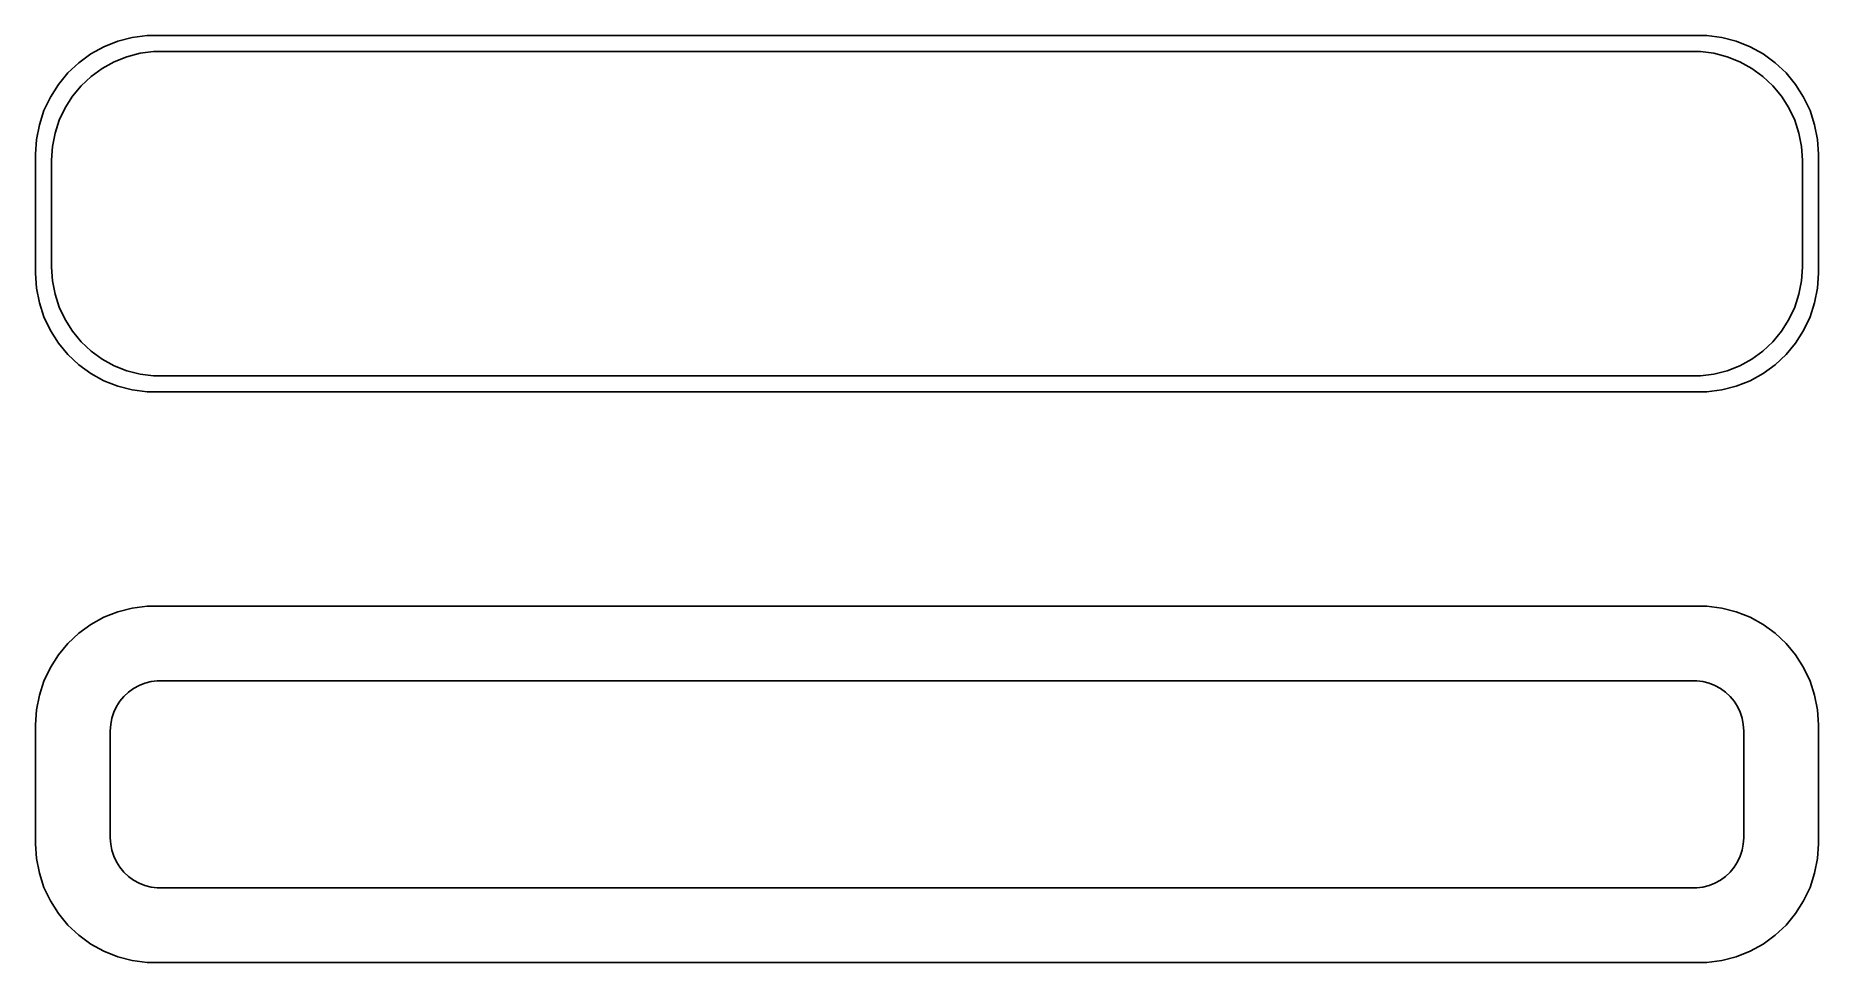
# Model space of a CAD drawing. Header units: metres. Extents: x -37.5 to 37.5, y 40.5 to 79.5.
import ezdxf

# ---------------------------------------------------------------- set-up
doc = ezdxf.new("R2010")
doc.units = ezdxf.units.M

msp = doc.modelspace()

# ---------------------------------------------------------------- linework, layer by layer
for p, q in [((-34.6289, 79.0241), (-35.1791, 78.7216)), ((-34.0451, 79.2553), (-34.6289, 79.0241)), ((-33.4369, 79.4114), (-34.0451, 79.2553)), ((-32.8139, 79.4901), (-33.4369, 79.4114)), ((-33.1079, 78.7473), (-32.5375, 78.8194)), ((32.8139, 79.4901), (-32.8139, 79.4901)), ((-32.5375, 78.8194), (32.5375, 78.8194)), ((32.5375, 78.8194), (33.1079, 78.7473)), ((33.4369, 79.4114), (32.8139, 79.4901)), ((34.0451, 79.2553), (33.4369, 79.4114)), ((34.6289, 79.0241), (34.0451, 79.2553)), ((35.1791, 78.7216), (34.6289, 79.0241)), ((-35.6871, 78.3526), (-36.1448, 77.9227)), ((-35.1791, 78.7216), (-35.6871, 78.3526)), ((-35.1684, 77.7777), (-34.7032, 78.1157)), ((-34.7032, 78.1157), (-34.1994, 78.3927)), ((-34.1994, 78.3927), (-33.6648, 78.6044)), ((-33.6648, 78.6044), (-33.1079, 78.7473)), ((33.1079, 78.7473), (33.6648, 78.6044)), ((33.6648, 78.6044), (34.1994, 78.3927)), ((34.1994, 78.3927), (34.7032, 78.1157)), ((34.7032, 78.1157), (35.1684, 77.7777)), ((35.6871, 78.3526), (35.1791, 78.7216)), ((36.1448, 77.9227), (35.6871, 78.3526)), ((-36.5451, 77.4389), (-36.8815, 76.9088)), ((-36.1448, 77.9227), (-36.5451, 77.4389)), ((-35.954, 76.9411), (-35.5875, 77.3842)), ((-35.5875, 77.3842), (-35.1684, 77.7777)), ((35.1684, 77.7777), (35.5875, 77.3842)), ((35.5875, 77.3842), (35.954, 76.9411)), ((36.5451, 77.4389), (36.1448, 77.9227)), ((36.8815, 76.9088), (36.5451, 77.4389)), ((-36.8815, 76.9088), (-37.1489, 76.3406)), ((-36.2621, 76.4557), (-35.954, 76.9411)), ((35.954, 76.9411), (36.2621, 76.4557)), ((37.1489, 76.3406), (36.8815, 76.9088)), ((-37.1489, 76.3406), (-37.3429, 75.7434)), ((-36.6846, 75.3886), (-36.5069, 75.9354)), ((-36.5069, 75.9354), (-36.2621, 76.4557)), ((36.2621, 76.4557), (36.5069, 75.9354)), ((36.5069, 75.9354), (36.6846, 75.3886)), ((37.3429, 75.7434), (37.1489, 76.3406)), ((-37.4606, 75.1267), (-37.5, 74.5)), ((-37.3429, 75.7434), (-37.4606, 75.1267)), ((-36.7923, 74.8238), (-36.6846, 75.3886)), ((36.6846, 75.3886), (36.7923, 74.8238)), ((37.4606, 75.1267), (37.3429, 75.7434)), ((37.5, 74.5), (37.4606, 75.1267)), ((-37.5, 74.5), (-37.5, 69.5)), ((-36.8284, 74.25), (-36.7923, 74.8238)), ((-36.8284, 69.75), (-36.8284, 74.25)), ((36.7923, 74.8238), (36.8284, 74.25)), ((36.8284, 74.25), (36.8284, 69.75)), ((37.5, 69.5), (37.5, 74.5)), ((-36.7923, 69.1762), (-36.8284, 69.75)), ((36.8284, 69.75), (36.7923, 69.1762)), ((-37.5, 69.5), (-37.4606, 68.8733)), ((-36.6846, 68.6114), (-36.7923, 69.1762)), ((36.7923, 69.1762), (36.6846, 68.6114)), ((37.4606, 68.8733), (37.5, 69.5)), ((-37.4606, 68.8733), (-37.3429, 68.2566)), ((-37.3429, 68.2566), (-37.1489, 67.6594)), ((-36.5069, 68.0646), (-36.6846, 68.6114)), ((36.6846, 68.6114), (36.5069, 68.0646)), ((37.1489, 67.6594), (37.3429, 68.2566)), ((37.3429, 68.2566), (37.4606, 68.8733)), ((-37.1489, 67.6594), (-36.8815, 67.0912)), ((-36.2621, 67.5443), (-36.5069, 68.0646)), ((-35.954, 67.0589), (-36.2621, 67.5443)), ((36.2621, 67.5443), (35.954, 67.0589)), ((36.5069, 68.0646), (36.2621, 67.5443)), ((36.8815, 67.0912), (37.1489, 67.6594)), ((-36.8815, 67.0912), (-36.5451, 66.5611)), ((-35.5875, 66.6158), (-35.954, 67.0589)), ((35.954, 67.0589), (35.5875, 66.6158)), ((36.5451, 66.5611), (36.8815, 67.0912)), ((-36.5451, 66.5611), (-36.1448, 66.0773)), ((-36.1448, 66.0773), (-35.6871, 65.6474)), ((-35.1684, 66.2223), (-35.5875, 66.6158)), ((-34.7032, 65.8843), (-35.1684, 66.2223)), ((35.1684, 66.2223), (34.7032, 65.8843)), ((35.5875, 66.6158), (35.1684, 66.2223)), ((35.6871, 65.6474), (36.1448, 66.0773)), ((36.1448, 66.0773), (36.5451, 66.5611)), ((-35.6871, 65.6474), (-35.1791, 65.2784)), ((-35.1791, 65.2784), (-34.6289, 64.9759)), ((-34.1994, 65.6073), (-34.7032, 65.8843)), ((-33.6648, 65.3956), (-34.1994, 65.6073)), ((-33.1079, 65.2527), (-33.6648, 65.3956)), ((-32.5375, 65.1806), (-33.1079, 65.2527)), ((33.1079, 65.2527), (32.5375, 65.1806)), ((33.6648, 65.3956), (33.1079, 65.2527)), ((34.1994, 65.6073), (33.6648, 65.3956)), ((34.7032, 65.8843), (34.1994, 65.6073)), ((34.6289, 64.9759), (35.1791, 65.2784)), ((35.1791, 65.2784), (35.6871, 65.6474)), ((-34.6289, 64.9759), (-34.0451, 64.7447)), ((-34.0451, 64.7447), (-33.4369, 64.5886)), ((-33.4369, 64.5886), (-32.8139, 64.5099)), ((-32.8139, 64.5099), (32.8139, 64.5099)), ((32.5375, 65.1806), (-32.5375, 65.1806)), ((32.8139, 64.5099), (33.4369, 64.5886)), ((33.4369, 64.5886), (34.0451, 64.7447)), ((34.0451, 64.7447), (34.6289, 64.9759)), ((-34.6289, 55.0241), (-35.1791, 54.7216)), ((-34.0451, 55.2553), (-34.6289, 55.0241)), ((-33.4369, 55.4114), (-34.0451, 55.2553)), ((-32.8139, 55.4901), (-33.4369, 55.4114)), ((32.8139, 55.4901), (-32.8139, 55.4901)), ((33.4369, 55.4114), (32.8139, 55.4901)), ((34.0451, 55.2553), (33.4369, 55.4114)), ((34.6289, 55.0241), (34.0451, 55.2553)), ((35.1791, 54.7216), (34.6289, 55.0241)), ((-35.6871, 54.3526), (-36.1448, 53.9227)), ((-35.1791, 54.7216), (-35.6871, 54.3526)), ((35.6871, 54.3526), (35.1791, 54.7216)), ((36.1448, 53.9227), (35.6871, 54.3526)), ((-36.5451, 53.4389), (-36.8815, 52.9088)), ((-36.1448, 53.9227), (-36.5451, 53.4389)), ((36.5451, 53.4389), (36.1448, 53.9227)), ((36.8815, 52.9088), (36.5451, 53.4389)), ((-36.8815, 52.9088), (-37.1489, 52.3406)), ((37.1489, 52.3406), (36.8815, 52.9088)), ((-37.1489, 52.3406), (-37.3429, 51.7434)), ((-33.7879, 51.6941), (-33.5947, 51.8755)), ((-33.5947, 51.8755), (-33.3804, 52.0312)), ((-33.3804, 52.0312), (-33.1482, 52.1588)), ((-33.1482, 52.1588), (-32.9019, 52.2564)), ((-32.9019, 52.2564), (-32.6453, 52.3223)), ((-32.6453, 52.3223), (-32.3825, 52.3555)), ((-32.3825, 52.3555), (32.3825, 52.3555)), ((32.3825, 52.3555), (32.6453, 52.3223)), ((32.6453, 52.3223), (32.9019, 52.2564)), ((32.9019, 52.2564), (33.1482, 52.1588)), ((33.1482, 52.1588), (33.3804, 52.0312)), ((33.3804, 52.0312), (33.5947, 51.8755)), ((33.5947, 51.8755), (33.7879, 51.6941)), ((37.3429, 51.7434), (37.1489, 52.3406)), ((-37.4606, 51.1267), (-37.5, 50.5)), ((-37.3429, 51.7434), (-37.4606, 51.1267)), ((-34.2934, 50.7746), (-34.2115, 51.0266)), ((-34.2115, 51.0266), (-34.0987, 51.2663)), ((-34.0987, 51.2663), (-33.9567, 51.49)), ((-33.9567, 51.49), (-33.7879, 51.6941)), ((33.7879, 51.6941), (33.9567, 51.49)), ((33.9567, 51.49), (34.0987, 51.2663)), ((34.0987, 51.2663), (34.2115, 51.0266)), ((34.2115, 51.0266), (34.2934, 50.7746)), ((37.4606, 51.1267), (37.3429, 51.7434)), ((37.5, 50.5), (37.4606, 51.1267)), ((-37.5, 50.5), (-37.5, 45.5)), ((-34.3596, 50.25), (-34.343, 50.5144)), ((-34.3596, 45.75), (-34.3596, 50.25)), ((-34.343, 50.5144), (-34.2934, 50.7746)), ((34.2934, 50.7746), (34.343, 50.5144)), ((34.343, 50.5144), (34.3596, 50.25)), ((34.3596, 50.25), (34.3596, 45.75)), ((37.5, 45.5), (37.5, 50.5)), ((-34.343, 45.4856), (-34.3596, 45.75)), ((34.3596, 45.75), (34.343, 45.4856)), ((-37.5, 45.5), (-37.4606, 44.8733)), ((-34.2934, 45.2254), (-34.343, 45.4856)), ((-34.2115, 44.9734), (-34.2934, 45.2254)), ((34.2934, 45.2254), (34.2115, 44.9734)), ((34.343, 45.4856), (34.2934, 45.2254)), ((37.4606, 44.8733), (37.5, 45.5)), ((-37.4606, 44.8733), (-37.3429, 44.2566)), ((-37.3429, 44.2566), (-37.1489, 43.6594)), ((-34.0987, 44.7337), (-34.2115, 44.9734)), ((-33.9567, 44.51), (-34.0987, 44.7337)), ((-33.7879, 44.3059), (-33.9567, 44.51)), ((-33.5947, 44.1245), (-33.7879, 44.3059)), ((33.7879, 44.3059), (33.5947, 44.1245)), ((33.9567, 44.51), (33.7879, 44.3059)), ((34.0987, 44.7337), (33.9567, 44.51)), ((34.2115, 44.9734), (34.0987, 44.7337)), ((37.1489, 43.6594), (37.3429, 44.2566)), ((37.3429, 44.2566), (37.4606, 44.8733)), ((-37.1489, 43.6594), (-36.8815, 43.0912)), ((-33.3804, 43.9688), (-33.5947, 44.1245)), ((-33.1482, 43.8412), (-33.3804, 43.9688)), ((-32.9019, 43.7436), (-33.1482, 43.8412)), ((-32.6453, 43.6777), (-32.9019, 43.7436)), ((-32.3825, 43.6445), (-32.6453, 43.6777)), ((32.3825, 43.6445), (-32.3825, 43.6445)), ((32.6453, 43.6777), (32.3825, 43.6445)), ((32.9019, 43.7436), (32.6453, 43.6777)), ((33.1482, 43.8412), (32.9019, 43.7436)), ((33.3804, 43.9688), (33.1482, 43.8412)), ((33.5947, 44.1245), (33.3804, 43.9688)), ((36.8815, 43.0912), (37.1489, 43.6594)), ((-36.8815, 43.0912), (-36.5451, 42.5611)), ((36.5451, 42.5611), (36.8815, 43.0912)), ((-36.5451, 42.5611), (-36.1448, 42.0773)), ((-36.1448, 42.0773), (-35.6871, 41.6474)), ((35.6871, 41.6474), (36.1448, 42.0773)), ((36.1448, 42.0773), (36.5451, 42.5611)), ((-35.6871, 41.6474), (-35.1791, 41.2784)), ((-35.1791, 41.2784), (-34.6289, 40.9759)), ((34.6289, 40.9759), (35.1791, 41.2784)), ((35.1791, 41.2784), (35.6871, 41.6474)), ((-34.6289, 40.9759), (-34.0451, 40.7447)), ((-34.0451, 40.7447), (-33.4369, 40.5886)), ((-33.4369, 40.5886), (-32.8139, 40.5099)), ((-32.8139, 40.5099), (32.8139, 40.5099)), ((32.8139, 40.5099), (33.4369, 40.5886)), ((33.4369, 40.5886), (34.0451, 40.7447)), ((34.0451, 40.7447), (34.6289, 40.9759))]:
    msp.add_line(p, q)

doc.saveas('drawing.dxf')
